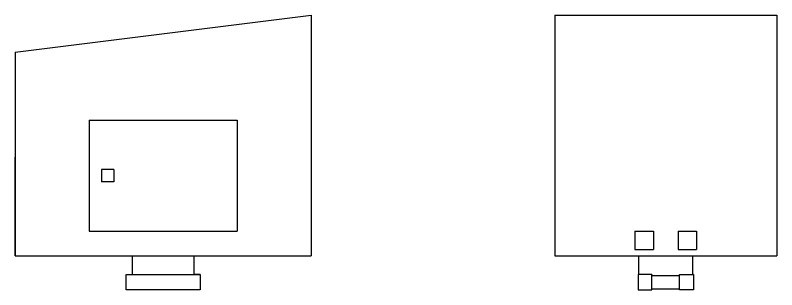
# Model space of a CAD drawing. Header units: inches. Extents: x 8 to 216, y -37 to 92.
# Drawn here: x 92 to 215.5, y -37 to 7.5 of the extents above; entities that cross this region are included whole.
import ezdxf

# ---------------------------------------------------------------- set-up
doc = ezdxf.new("R2010")
doc.units = ezdxf.units.IN
doc.header["$LTSCALE"] = 8
doc.header["$MEASUREMENT"] = 0

msp = doc.modelspace()

# ---------------------------------------------------------------- linework, layer by layer
for p, q in [((92, 1.5), (140, 7.5)), ((140, 7.5), (140, -31.5)), ((179.5, 7.5), (215.5, 7.5)), ((179.5, 7.5), (179.5, -31.5)), ((215.5, 7.5), (215.5, -31.5)), ((92, 1.5), (92, -31.5)), ((104, -9.5), (104, -27.5)), ((104, -9.5), (128, -9.5)), ((128, -9.5), (128, -27.5)), ((92, -31.5), (92, -15.5)), ((106, -17.5), (106, -19.5)), ((108, -17.5), (106, -17.5)), ((108, -17.5), (108, -19.5)), ((108, -19.5), (106, -19.5)), ((104, -27.5), (128, -27.5)), ((192.5, -27.5), (195.5, -27.5)), ((192.5, -27.5), (192.5, -30.5)), ((195.5, -27.5), (195.5, -30.5)), ((199.5, -27.5), (199.5, -30.5)), ((199.5, -27.5), (202.5, -27.5)), ((202.5, -27.5), (202.5, -30.5)), ((192.5, -30.5), (195.5, -30.5)), ((199.5, -30.5), (202.5, -30.5)), ((92, -31.5), (140, -31.5)), ((92, -31.5), (116, -31.5)), ((111, -34.5), (111, -31.5)), ((121, -34.5), (121, -31.5)), ((179.5, -31.5), (215.5, -31.5)), ((193.12, -34.5), (193.12, -31.5)), ((201.88, -34.5), (201.88, -31.5)), ((110, -37), (110, -34.5)), ((110, -34.5), (116, -34.5)), ((110, -34.5), (111, -34.5)), ((116, -34.5), (122, -34.5)), ((122, -34.5), (121, -34.5)), ((122, -34.5), (122, -37)), ((193, -34.5), (193, -37)), ((195.25, -34.5), (193, -34.5)), ((193, -34.5), (193.12, -34.5)), ((195.25, -37), (195.25, -34.5)), ((195.25, -34.5), (195.25, -34.67)), ((199.75, -34.5), (202, -34.5)), ((199.75, -37), (199.75, -34.5)), ((202, -34.5), (201.88, -34.5)), ((202, -34.5), (202, -34.5)), ((202, -34.5), (202, -37)), ((195.25, -34.67), (199.75, -34.67)), ((122, -37), (110, -37)), ((193, -37), (195.25, -37)), ((195.25, -37), (195.25, -36.83)), ((195.25, -36.83), (199.75, -36.83)), ((202, -37), (199.75, -37))]:
    msp.add_line(p, q)

doc.saveas('drawing.dxf')
